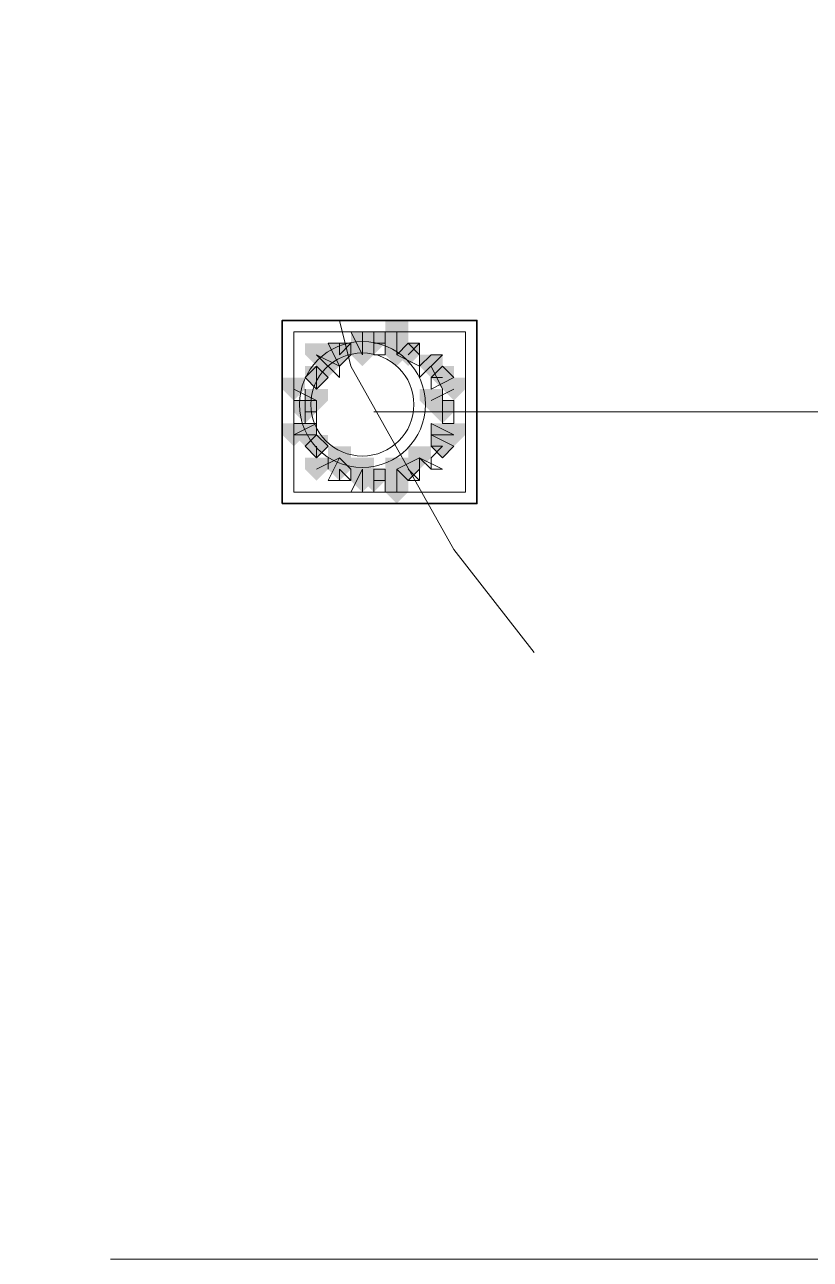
# Model space of a CAD drawing. Header units: millimetres. Extents: x 2315 to 4619, y 1334 to 1897.
# Drawn here: x 3870.69 to 3874.88, y 1534.67 to 1541.26 of the extents above; entities that cross this region are included whole.
import ezdxf

# ---------------------------------------------------------------- set-up
doc = ezdxf.new("R2010")
doc.units = ezdxf.units.MM
doc.linetypes.add('PDF_IMPORT', pattern=[1, 0.8, -0.2])
for name, color, linetype, true_color in [('PDF_10', 7, 'Continuous', 0x00b85c), ('PDF_AXIS', 7, 'Continuous', 0x00b85c), ('PDF_柱构件', 7, 'Continuous', 0x00b85c), ('PDF_转运站初步方案', 7, 'Continuous', 0x00b85c)]:
    doc.layers.add(name, color=color, linetype=linetype, true_color=true_color)
doc.layers.add('PDF_中心线层', color=1, linetype='Continuous')
doc.layers.add('PDF_粗实线层', color=7, linetype='Continuous')

msp = doc.modelspace()

# ---------------------------------------------------------------- hatches: boundary and pattern name
at = {"layer": 'PDF_10', "transparency": 33554559}
for points in [[(3872.5528, 1539.6195), (3872.4917, 1539.6195), (3872.4917, 1539.5584), (3872.5528, 1539.4974), (3872.6138, 1539.5584), (3872.6138, 1539.6195)], [(3872.5528, 1539.6195), (3872.4917, 1539.6195), (3872.4917, 1539.5584), (3872.5528, 1539.4974), (3872.6138, 1539.5584), (3872.6138, 1539.6195)], [(3872.5528, 1539.6195), (3872.4917, 1539.6195), (3872.4917, 1539.5584), (3872.5528, 1539.4974), (3872.6138, 1539.5584), (3872.6138, 1539.6195)], [(3872.3695, 1539.5584), (3872.3084, 1539.5584), (3872.3084, 1539.4974), (3872.3695, 1539.4363), (3872.4306, 1539.4974), (3872.4306, 1539.5584)], [(3872.3695, 1539.5584), (3872.3084, 1539.5584), (3872.3084, 1539.4974), (3872.3695, 1539.4363), (3872.4306, 1539.4974), (3872.4306, 1539.5584)], [(3872.736, 1539.5584), (3872.6749, 1539.5584), (3872.6749, 1539.4974), (3872.736, 1539.4363), (3872.7971, 1539.4974), (3872.7971, 1539.5584)], [(3872.736, 1539.5584), (3872.6749, 1539.5584), (3872.6749, 1539.4974), (3872.736, 1539.4363), (3872.7971, 1539.4974), (3872.7971, 1539.5584)], [(3872.2473, 1539.4363), (3872.1863, 1539.4363), (3872.1863, 1539.3752), (3872.2473, 1539.3141), (3872.3084, 1539.3752), (3872.3084, 1539.4363)], [(3872.2473, 1539.4363), (3872.1863, 1539.4363), (3872.1863, 1539.3752), (3872.2473, 1539.3141), (3872.3084, 1539.3752), (3872.3084, 1539.4363)], [(3872.2473, 1539.4363), (3872.1863, 1539.4363), (3872.1863, 1539.3752), (3872.2473, 1539.3141), (3872.3084, 1539.3752), (3872.3084, 1539.4363)], [(3872.9192, 1539.4363), (3872.8582, 1539.4363), (3872.8582, 1539.3752), (3872.9192, 1539.3141), (3872.9803, 1539.3752), (3872.9803, 1539.4363)], [(3872.9192, 1539.4363), (3872.8582, 1539.4363), (3872.8582, 1539.3752), (3872.9192, 1539.3141), (3872.9803, 1539.3752), (3872.9803, 1539.4363)], [(3872.1863, 1539.253), (3872.1252, 1539.253), (3872.1252, 1539.192), (3872.1863, 1539.1309), (3872.2473, 1539.192), (3872.2473, 1539.253)], [(3872.1863, 1539.253), (3872.1252, 1539.253), (3872.1252, 1539.192), (3872.1863, 1539.1309), (3872.2473, 1539.192), (3872.2473, 1539.253)], [(3872.9192, 1539.253), (3872.8582, 1539.253), (3872.8582, 1539.192), (3872.9192, 1539.1309), (3872.9803, 1539.192), (3872.9803, 1539.253)], [(3872.9192, 1539.253), (3872.8582, 1539.253), (3872.8582, 1539.192), (3872.9192, 1539.1309), (3872.9803, 1539.192), (3872.9803, 1539.253)], [(3872.2473, 1539.0698), (3872.1863, 1539.0698), (3872.1863, 1539.0087), (3872.2473, 1538.9476), (3872.3084, 1539.0087), (3872.3084, 1539.0698)], [(3872.2473, 1539.0698), (3872.1863, 1539.0698), (3872.1863, 1539.0087), (3872.2473, 1538.9476), (3872.3084, 1539.0087), (3872.3084, 1539.0698)], [(3872.2473, 1539.0698), (3872.1863, 1539.0698), (3872.1863, 1539.0087), (3872.2473, 1538.9476), (3872.3084, 1539.0087), (3872.3084, 1539.0698)], [(3872.9192, 1539.0698), (3872.8582, 1539.0698), (3872.8582, 1539.0087), (3872.9192, 1538.9476), (3872.9803, 1539.0087), (3872.9803, 1539.0698)], [(3872.9192, 1539.0698), (3872.8582, 1539.0698), (3872.8582, 1539.0087), (3872.9192, 1538.9476), (3872.9803, 1539.0087), (3872.9803, 1539.0698)], [(3872.3695, 1538.9476), (3872.3084, 1538.9476), (3872.3084, 1538.8866), (3872.3695, 1538.8255), (3872.4306, 1538.8866), (3872.4306, 1538.9476)], [(3872.3695, 1538.9476), (3872.3084, 1538.9476), (3872.3084, 1538.8866), (3872.3695, 1538.8255), (3872.4306, 1538.8866), (3872.4306, 1538.9476)], [(3872.736, 1538.9476), (3872.6749, 1538.9476), (3872.6749, 1538.8866), (3872.736, 1538.8255), (3872.7971, 1538.8866), (3872.7971, 1538.9476)], [(3872.736, 1538.9476), (3872.6749, 1538.9476), (3872.6749, 1538.8866), (3872.736, 1538.8255), (3872.7971, 1538.8866), (3872.7971, 1538.9476)], [(3872.5528, 1538.8866), (3872.4917, 1538.8866), (3872.4917, 1538.8255), (3872.5528, 1538.7644), (3872.6138, 1538.8255), (3872.6138, 1538.8866)], [(3872.5528, 1538.8866), (3872.4917, 1538.8866), (3872.4917, 1538.8255), (3872.5528, 1538.7644), (3872.6138, 1538.8255), (3872.6138, 1538.8866)]]:
    msp.add_hatch(color=6, dxfattribs=at).paths.add_polyline_path(points)
at = {"layer": 'PDF_柱构件', "transparency": 33554559}
for points in [[(3872.6749, 1539.6806), (3872.6138, 1539.6806), (3872.6138, 1539.6195), (3872.6749, 1539.5584), (3872.736, 1539.6195), (3872.736, 1539.6806)], [(3872.4917, 1539.6195), (3872.4306, 1539.6195), (3872.4306, 1539.5584), (3872.4917, 1539.4974), (3872.5528, 1539.5584), (3872.5528, 1539.6195)], [(3872.6749, 1539.6195), (3872.6138, 1539.6195), (3872.6138, 1539.5584), (3872.6749, 1539.4974), (3872.736, 1539.5584), (3872.736, 1539.6195)], [(3872.2473, 1539.5584), (3872.1863, 1539.5584), (3872.1863, 1539.4974), (3872.2473, 1539.4363), (3872.3084, 1539.4974), (3872.3084, 1539.5584)], [(3872.4917, 1539.5584), (3872.4306, 1539.5584), (3872.4306, 1539.4974), (3872.4917, 1539.4363), (3872.5528, 1539.4974), (3872.5528, 1539.5584)], [(3872.6749, 1539.5584), (3872.6138, 1539.5584), (3872.6138, 1539.4974), (3872.6749, 1539.4363), (3872.736, 1539.4974), (3872.736, 1539.5584)], [(3872.3084, 1539.4974), (3872.2473, 1539.4974), (3872.2473, 1539.4363), (3872.3084, 1539.3752), (3872.3695, 1539.4363), (3872.3695, 1539.4974)], [(3872.8582, 1539.4974), (3872.7971, 1539.4974), (3872.7971, 1539.4363), (3872.8582, 1539.3752), (3872.9192, 1539.4363), (3872.9192, 1539.4974)], [(3872.1252, 1539.3752), (3872.0641, 1539.3752), (3872.0641, 1539.3141), (3872.1252, 1539.253), (3872.1863, 1539.3141), (3872.1863, 1539.3752)], [(3872.9803, 1539.3752), (3872.9192, 1539.3752), (3872.9192, 1539.3141), (3872.9803, 1539.253), (3873.0414, 1539.3141), (3873.0414, 1539.3752)], [(3872.2473, 1539.3141), (3872.1863, 1539.3141), (3872.1863, 1539.253), (3872.2473, 1539.192), (3872.3084, 1539.253), (3872.3084, 1539.3141)], [(3872.8582, 1539.3141), (3872.7971, 1539.3141), (3872.7971, 1539.253), (3872.8582, 1539.192), (3872.9192, 1539.253), (3872.9192, 1539.3141)], [(3872.1252, 1539.1309), (3872.0641, 1539.1309), (3872.0641, 1539.0698), (3872.1252, 1539.0087), (3872.1863, 1539.0698), (3872.1863, 1539.1309)], [(3872.1863, 1539.1309), (3872.1252, 1539.1309), (3872.1252, 1539.0698), (3872.1863, 1539.0087), (3872.2473, 1539.0698), (3872.2473, 1539.1309)], [(3872.9192, 1539.1309), (3872.8582, 1539.1309), (3872.8582, 1539.0698), (3872.9192, 1539.0087), (3872.9803, 1539.0698), (3872.9803, 1539.1309)], [(3872.9803, 1539.1309), (3872.9192, 1539.1309), (3872.9192, 1539.0698), (3872.9803, 1539.0087), (3873.0414, 1539.0698), (3873.0414, 1539.1309)], [(3872.3695, 1539.0087), (3872.3084, 1539.0087), (3872.3084, 1538.9476), (3872.3695, 1538.8866), (3872.4306, 1538.9476), (3872.4306, 1539.0087)], [(3872.7971, 1539.0087), (3872.736, 1539.0087), (3872.736, 1538.9476), (3872.7971, 1538.8866), (3872.8582, 1538.9476), (3872.8582, 1539.0087)], [(3872.2473, 1538.9476), (3872.1863, 1538.9476), (3872.1863, 1538.8866), (3872.2473, 1538.8255), (3872.3084, 1538.8866), (3872.3084, 1538.9476)], [(3872.4917, 1538.9476), (3872.4306, 1538.9476), (3872.4306, 1538.8866), (3872.4917, 1538.8255), (3872.5528, 1538.8866), (3872.5528, 1538.9476)], [(3872.6749, 1538.9476), (3872.6138, 1538.9476), (3872.6138, 1538.8866), (3872.6749, 1538.8255), (3872.736, 1538.8866), (3872.736, 1538.9476)], [(3872.4917, 1538.8866), (3872.4306, 1538.8866), (3872.4306, 1538.8255), (3872.4917, 1538.7644), (3872.5528, 1538.8255), (3872.5528, 1538.8866)], [(3872.6749, 1538.8866), (3872.6138, 1538.8866), (3872.6138, 1538.8255), (3872.6749, 1538.7644), (3872.736, 1538.8255), (3872.736, 1538.8866)], [(3872.6749, 1538.8255), (3872.6138, 1538.8255), (3872.6138, 1538.7644), (3872.6749, 1538.7033), (3872.736, 1538.7644), (3872.736, 1538.8255)]]:
    msp.add_hatch(color=6, dxfattribs=at).paths.add_polyline_path(points)
at = {"layer": 'PDF_转运站初步方案', "transparency": 33554559}
for points in [[(3872.5528, 1539.6195), (3872.4917, 1539.6195), (3872.4917, 1539.5584), (3872.5528, 1539.4974), (3872.6138, 1539.5584), (3872.6138, 1539.6195)], [(3872.5528, 1539.6195), (3872.4917, 1539.6195), (3872.4917, 1539.5584), (3872.5528, 1539.4974), (3872.6138, 1539.5584), (3872.6138, 1539.6195)], [(3872.3695, 1539.5584), (3872.3084, 1539.5584), (3872.3084, 1539.4974), (3872.3695, 1539.4363), (3872.4306, 1539.4974), (3872.4306, 1539.5584)], [(3872.3695, 1539.5584), (3872.3084, 1539.5584), (3872.3084, 1539.4974), (3872.3695, 1539.4363), (3872.4306, 1539.4974), (3872.4306, 1539.5584)], [(3872.736, 1539.5584), (3872.6749, 1539.5584), (3872.6749, 1539.4974), (3872.736, 1539.4363), (3872.7971, 1539.4974), (3872.7971, 1539.5584)], [(3872.736, 1539.5584), (3872.6749, 1539.5584), (3872.6749, 1539.4974), (3872.736, 1539.4363), (3872.7971, 1539.4974), (3872.7971, 1539.5584)], [(3872.2473, 1539.4363), (3872.1863, 1539.4363), (3872.1863, 1539.3752), (3872.2473, 1539.3141), (3872.3084, 1539.3752), (3872.3084, 1539.4363)], [(3872.2473, 1539.4363), (3872.1863, 1539.4363), (3872.1863, 1539.3752), (3872.2473, 1539.3141), (3872.3084, 1539.3752), (3872.3084, 1539.4363)], [(3872.9192, 1539.4363), (3872.8582, 1539.4363), (3872.8582, 1539.3752), (3872.9192, 1539.3141), (3872.9803, 1539.3752), (3872.9803, 1539.4363)], [(3872.9192, 1539.4363), (3872.8582, 1539.4363), (3872.8582, 1539.3752), (3872.9192, 1539.3141), (3872.9803, 1539.3752), (3872.9803, 1539.4363)], [(3872.1863, 1539.253), (3872.1252, 1539.253), (3872.1252, 1539.192), (3872.1863, 1539.1309), (3872.2473, 1539.192), (3872.2473, 1539.253)], [(3872.1863, 1539.253), (3872.1252, 1539.253), (3872.1252, 1539.192), (3872.1863, 1539.1309), (3872.2473, 1539.192), (3872.2473, 1539.253)], [(3872.9192, 1539.253), (3872.8582, 1539.253), (3872.8582, 1539.192), (3872.9192, 1539.1309), (3872.9803, 1539.192), (3872.9803, 1539.253)], [(3872.9192, 1539.253), (3872.8582, 1539.253), (3872.8582, 1539.192), (3872.9192, 1539.1309), (3872.9803, 1539.192), (3872.9803, 1539.253)], [(3872.2473, 1539.0698), (3872.1863, 1539.0698), (3872.1863, 1539.0087), (3872.2473, 1538.9476), (3872.3084, 1539.0087), (3872.3084, 1539.0698)], [(3872.2473, 1539.0698), (3872.1863, 1539.0698), (3872.1863, 1539.0087), (3872.2473, 1538.9476), (3872.3084, 1539.0087), (3872.3084, 1539.0698)], [(3872.9192, 1539.0698), (3872.8582, 1539.0698), (3872.8582, 1539.0087), (3872.9192, 1538.9476), (3872.9803, 1539.0087), (3872.9803, 1539.0698)], [(3872.9192, 1539.0698), (3872.8582, 1539.0698), (3872.8582, 1539.0087), (3872.9192, 1538.9476), (3872.9803, 1539.0087), (3872.9803, 1539.0698)], [(3872.3695, 1538.9476), (3872.3084, 1538.9476), (3872.3084, 1538.8866), (3872.3695, 1538.8255), (3872.4306, 1538.8866), (3872.4306, 1538.9476)], [(3872.3695, 1538.9476), (3872.3084, 1538.9476), (3872.3084, 1538.8866), (3872.3695, 1538.8255), (3872.4306, 1538.8866), (3872.4306, 1538.9476)], [(3872.736, 1538.9476), (3872.6749, 1538.9476), (3872.6749, 1538.8866), (3872.736, 1538.8255), (3872.7971, 1538.8866), (3872.7971, 1538.9476)], [(3872.736, 1538.9476), (3872.6749, 1538.9476), (3872.6749, 1538.8866), (3872.736, 1538.8255), (3872.7971, 1538.8866), (3872.7971, 1538.9476)], [(3872.5528, 1538.8866), (3872.4917, 1538.8866), (3872.4917, 1538.8255), (3872.5528, 1538.7644), (3872.6138, 1538.8255), (3872.6138, 1538.8866)], [(3872.5528, 1538.8866), (3872.4917, 1538.8866), (3872.4917, 1538.8255), (3872.5528, 1538.7644), (3872.6138, 1538.8255), (3872.6138, 1538.8866)]]:
    msp.add_hatch(color=6, dxfattribs=at).paths.add_polyline_path(points)

# ---------------------------------------------------------------- linework, layer by layer
at = {"layer": 'PDF_10', "color": 6, "lineweight": 18}
for points in [[(3872.4306, 1539.5584), (3872.3695, 1539.4974), (3872.3695, 1539.5584)], [(3872.6138, 1539.5584), (3872.5528, 1539.5584)], [(3872.7971, 1539.4974), (3872.736, 1539.5584)], [(3872.736, 1539.4974), (3872.7971, 1539.5584)], [(3872.2473, 1539.4363), (3872.2473, 1539.3141)], [(3872.9192, 1539.3141), (3872.8582, 1539.4363)], [(3872.8582, 1539.3752), (3872.9192, 1539.3752)], [(3872.1863, 1539.253), (3872.1863, 1539.1309)], [(3872.9192, 1539.1309), (3872.9192, 1539.253)], [(3872.2473, 1539.192), (3872.1863, 1539.192)], [(3872.9192, 1539.192), (3872.9803, 1539.192)], [(3872.2473, 1539.0087), (3872.2473, 1538.9476)], [(3872.8582, 1538.9476), (3872.9192, 1539.0087), (3872.8582, 1539.0087)], [(3872.3695, 1538.8255), (3872.3695, 1538.8866), (3872.4306, 1538.8255)], [(3872.736, 1538.8255), (3872.7971, 1538.8866)], [(3872.736, 1538.8866), (3872.7971, 1538.8255)], [(3872.5528, 1538.7644), (3872.5528, 1538.8255), (3872.6138, 1538.8255)]]:
    msp.add_lwpolyline(points, dxfattribs=at)
at = {"layer": 'PDF_AXIS', "color": 6, "lineweight": 18}
msp.add_lwpolyline([(3872.1252, 1538.7644), (3872.1252, 1539.6195), (3873.0414, 1539.6195), (3873.0414, 1538.7644)], close=True, dxfattribs=at)
at = {"layer": 'PDF_中心线层', "color": 5, "linetype": 'PDF_IMPORT', "lineweight": 18, "ltscale": 14.048656}
msp.add_lwpolyline([(3843.0506, 1534.672), (3913.0495, 1534.672), (3913.0495, 1561.6698), (3843.0506, 1561.6698), (3843.0506, 1534.672)], dxfattribs=at)
at = {"layer": 'PDF_中心线层', "color": 6, "lineweight": 18}
for points in [[(3873.4079, 1537.9093), (3872.9803, 1538.459), (3872.4306, 1539.4363), (3872.3695, 1539.6806)], [(3883.4863, 1539.192), (3872.5528, 1539.192)]]:
    msp.add_lwpolyline(points, dxfattribs=at)
at = {"layer": 'PDF_柱构件', "color": 6, "lineweight": 18}
for points in [[(3872.4917, 1539.6195), (3872.4917, 1539.4974), (3872.4306, 1539.6195)], [(3872.6138, 1539.4974), (3872.5528, 1539.4974), (3872.5528, 1539.6195), (3872.6138, 1539.6195)], [(3872.6749, 1539.6195), (3872.6749, 1539.4974)], [(3872.4306, 1539.4974), (3872.3695, 1539.4363), (3872.3084, 1539.5584), (3872.4306, 1539.5584)], [(3872.7971, 1539.4363), (3872.6749, 1539.4974), (3872.736, 1539.5584), (3872.7971, 1539.5584)], [(3872.3084, 1539.3752), (3872.2473, 1539.3141), (3872.1863, 1539.3752), (3872.2473, 1539.4363)], [(3872.2473, 1539.4974), (3872.3695, 1539.4363), (3872.3695, 1539.3752)], [(3872.9192, 1539.4974), (3872.7971, 1539.3752), (3872.7971, 1539.4363), (3872.8582, 1539.4974)], [(3872.8582, 1539.3141), (3872.8582, 1539.3752), (3872.9192, 1539.4363), (3872.9803, 1539.3752)], [(3872.1252, 1539.3141), (3872.2473, 1539.253)], [(3872.9803, 1539.3141), (3872.8582, 1539.253)], [(3872.2473, 1539.253), (3872.2473, 1539.1309), (3872.1252, 1539.1309), (3872.1252, 1539.253)], [(3872.9192, 1539.1309), (3872.9192, 1539.253), (3872.9803, 1539.253), (3872.9803, 1539.1309)], [(3872.1252, 1539.0698), (3872.2473, 1539.1309), (3872.2473, 1539.0698)], [(3872.9803, 1539.0698), (3872.8582, 1539.0698), (3872.8582, 1539.1309)], [(3872.2473, 1539.0698), (3872.3084, 1539.0087), (3872.2473, 1538.9476), (3872.1863, 1539.0087)], [(3872.8582, 1539.0087), (3872.8582, 1539.0698), (3872.9803, 1539.0087), (3872.9192, 1538.9476)], [(3872.2473, 1538.8866), (3872.3695, 1538.9476)], [(3872.3695, 1538.9476), (3872.4306, 1538.8866), (3872.4306, 1538.8255), (3872.3084, 1538.8255)], [(3872.6749, 1538.8866), (3872.7971, 1538.9476), (3872.7971, 1538.8255), (3872.736, 1538.8255)], [(3872.4306, 1538.7644), (3872.4917, 1538.8866), (3872.4917, 1538.7644)], [(3872.5528, 1538.8866), (3872.6138, 1538.8866), (3872.6138, 1538.7644), (3872.5528, 1538.7644)], [(3872.6749, 1538.7644), (3872.6749, 1538.8866)]]:
    msp.add_lwpolyline(points, close=True, dxfattribs=at)
for points in [[(3872.1863, 1539.3141), (3872.1863, 1539.253)], [(3872.9192, 1539.253), (3872.9192, 1539.3141)], [(3872.3084, 1538.9476), (3872.3084, 1538.8866)], [(3872.8582, 1538.8866), (3872.7971, 1538.9476), (3872.9192, 1538.8866), (3872.8582, 1538.8866), (3872.8582, 1538.9476)]]:
    msp.add_lwpolyline(points, dxfattribs=at)
at = {"layer": 'PDF_粗实线层', "color": 6, "lineweight": 35}
msp.add_lwpolyline([(3872.0641, 1538.7033), (3872.0641, 1539.6806), (3873.1025, 1539.6806), (3873.1025, 1538.7033)], close=True, dxfattribs=at)
at = {"layer": 'PDF_转运站初步方案', "color": 6, "lineweight": 18}
for radius in [0.3359, 0.2749]:
    msp.add_circle((3872.4917, 1539.2318), radius, dxfattribs=at)

doc.saveas('drawing.dxf')
